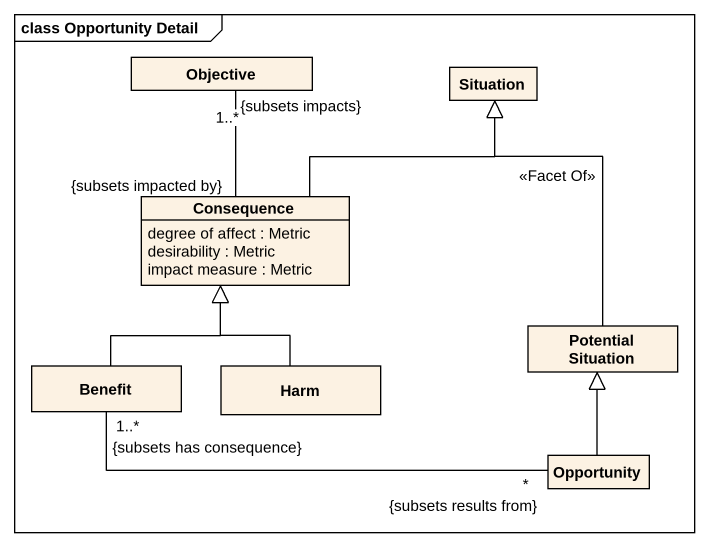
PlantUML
@startuml
mainframe class Opportunity Detail
hide circle
hide empty members
class Objective
class Situation
class Consequence {
  degree of affect : Metric
  desirability : Metric
  impact measure : Metric
}
class "Potential Situation" as Potential_Situation
class Benefit
class Harm
class Opportunity
Consequence "{subsets impacted by}" -up- "1..*\n{subsets impacts}" Objective
Consequence -up-|> Situation
Potential_Situation -up-|> Situation : <<Facet Of>>
Benefit -up-|> Consequence
Harm -up-|> Consequence
Opportunity -up-|> Potential_Situation
Opportunity "{subsets results from}\n*" -left- "1..*\n{subsets has consequence}" Benefit
@enduml
